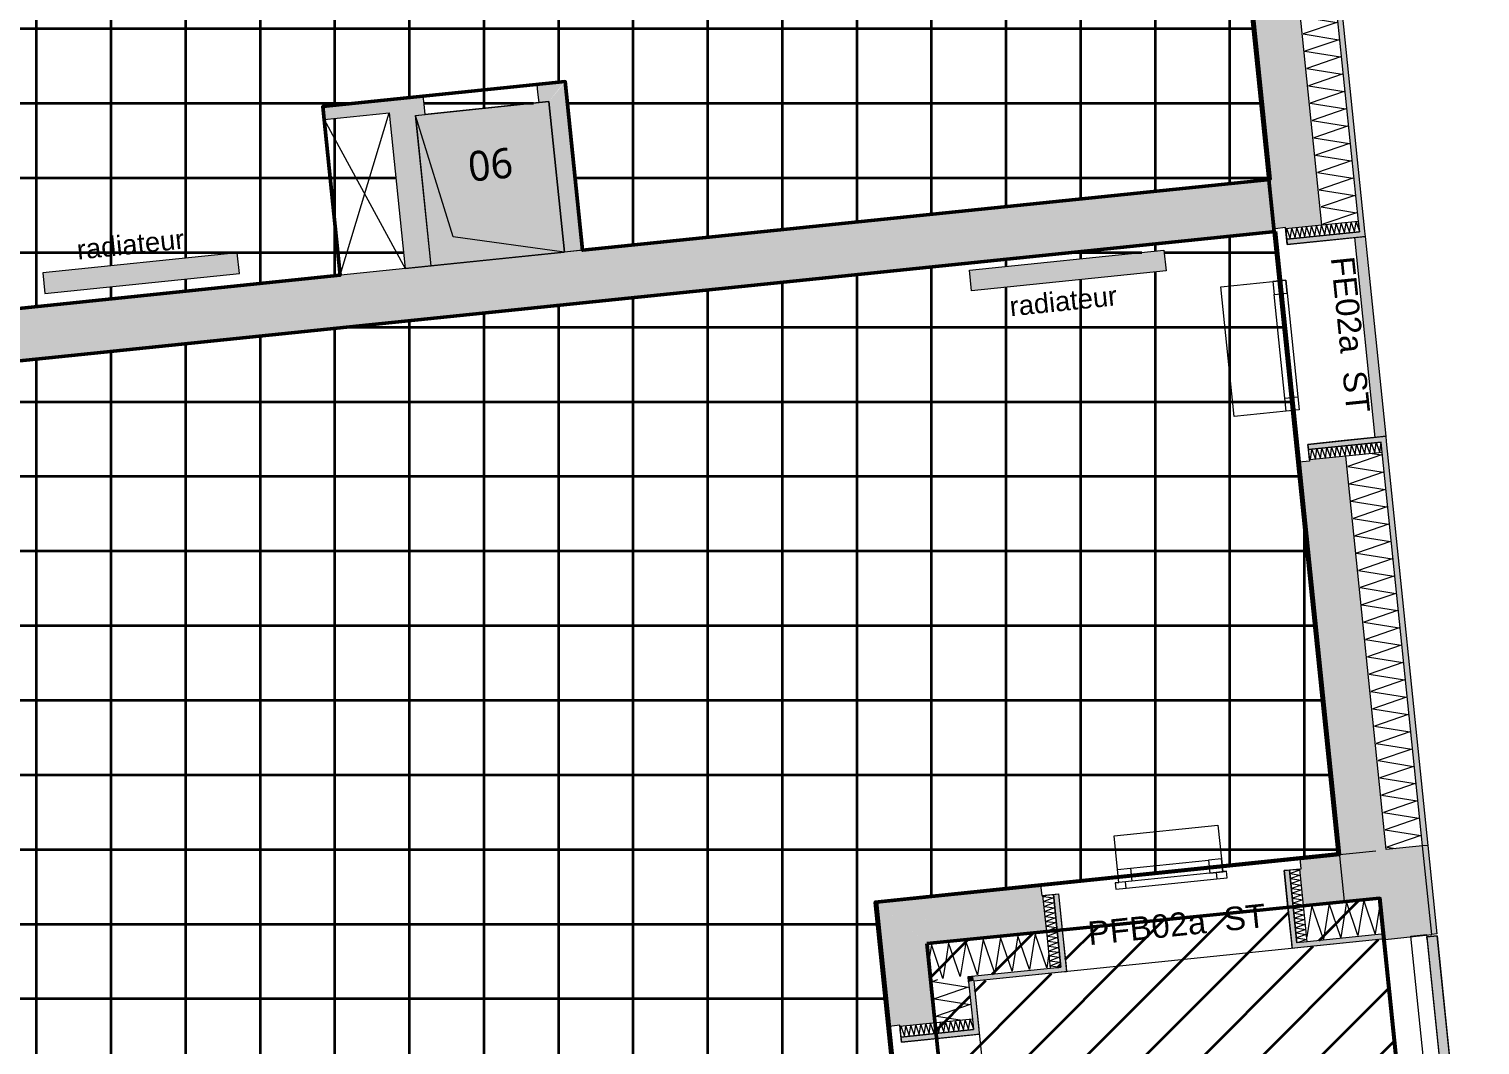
# Model space of a CAD drawing. Header units: metres. Extents: x 399 to 3028, y -427 to 863.
# Drawn here: x 725.27 to 730.84, y -305.93 to -302.03 of the extents above; entities that cross this region are included whole.
import ezdxf

# ---------------------------------------------------------------- set-up
doc = ezdxf.new("R2010")
doc.units = ezdxf.units.M
doc.linetypes.add('IMPORT-Traits _4_', pattern=[1.411111, 0.705556, -0.705556])
for name, color, linetype, lineweight in [('01-Balcons_structure_Stylo_No__89', 252, 'Continuous', 18), ('01-Dalles_3D_Stylo_No__1', 250, 'Continuous', 9), ('01-Murs_structure', 250, 'Continuous', 9), ('01-Murs_structure_Stylo_No__1', 250, 'Continuous', 9), ('01-Murs_structure_Stylo_No__2', 8, 'Continuous', 9), ('01-Tole ajourée_Stylo_No__1', 250, 'Continuous', 9), ('01-Tole ajourée_Stylo_No__2', 8, 'Continuous', 9), ('02-Cloisons_2nd oeuvre', 250, 'Continuous', 9), ('02-Cloisons_2nd oeuvre_Stylo_No__1', 250, 'Continuous', 9), ('02-Cloisons_2nd oeuvre_Stylo_No__47', 7, 'Continuous', 18), ('02-Gaines numerotées_Stylo_No__1', 250, 'Continuous', 9), ('02-Gaines numerotées_Stylo_No__2', 8, 'Continuous', 9), ('02-Gaines numerotées_Stylo_No__83', 7, 'Continuous', 18), ('02-Serrurerie GC_snd oeuvre_Stylo_No__1', 250, 'Continuous', 9), ('03-Mobilier_3D_Stylo_No__2', 8, 'Continuous', 9), ('03-Radiateurs_Stylo_No__1', 250, 'Continuous', 9), ('03-Radiateurs_Stylo_No__62', 253, 'Continuous', 9), ('04-Textes 100_text_Stylo_No__2', 8, 'Continuous', 9), ('06-SHAB pièces 50_Stylo_No__102', 71, 'Continuous', 50), ('AES-Charge', 5, 'Continuous', 35), ('Fenêtres ARCHICAD_Stylo_No__1', 250, 'Continuous', 9), ('Marques de fenêtre ARCHICAD_Stylo_No__1', 250, 'Continuous', 9), ('Plan De Charge - PH R_1_dwg', 8, 'Continuous', 9)]:
    doc.layers.add(name, color=color, linetype=linetype, lineweight=lineweight)
doc.styles.add('Arial_4', font='arial.ttf', dxfattribs={"height": 0.075})
doc.styles.add('Arial_6', font='arial.ttf', dxfattribs={"height": 0.09})
doc.styles.add('Malgun Gothic Semilight', font='malgunsl.ttf', dxfattribs={"height": 0.115})

# ---------------------------------------------------------------- blocks, each defined once
blk = doc.blocks.new('Plan De Charge - PH R_1_dwg__X227-779403-Plan De Charge - PH R_1 1_100')
at = {"layer": '01-Murs_structure_Stylo_No__2'}
blk.add_line((377.7186, -305.551), (377.7037, -305.6439), dxfattribs=at)
at = {"layer": '01-Murs_structure_Stylo_No__2', "flags": 128}
for points in [[(377.5934, -305.5542), (377.5895, -305.5428), (377.5883, -305.5501)], [(377.6887, -305.6317), (377.6558, -305.536), (377.646, -305.597)]]:
    blk.add_lwpolyline(points, dxfattribs=at)
blk = doc.blocks.new('Plan De Charge - PH R_1_dwg__X228-779404-Plan De Charge - PH R_1 1_100')
at = {"layer": '01-Murs_structure_Stylo_No__2'}
blk.add_line((377.7221, -305.5291), (377.7186, -305.551), dxfattribs=at)
at = {"layer": '01-Murs_structure_Stylo_No__2', "flags": 128}
for points in [[(377.9211, -305.5086), (377.8992, -305.6448), (377.8548, -305.5155)], [(378.0406, -305.577), (378.0319, -305.6312), (377.9874, -305.5018), (377.9655, -305.638), (377.9211, -305.5086)], [(377.7885, -305.5223), (377.7666, -305.6585), (377.7221, -305.5291)], [(377.8548, -305.5155), (377.8329, -305.6517), (377.7885, -305.5223)]]:
    blk.add_lwpolyline(points, dxfattribs=at)
blk = doc.blocks.new('Plan De Charge - PH R_1_dwg__X229-779405-Plan De Charge - PH R_1 1_100')
at = {"layer": '01-Murs_structure_Stylo_No__2'}
blk.add_line((379.0485, -305.3925), (379.0292, -305.5126), dxfattribs=at)
at = {"layer": '01-Murs_structure_Stylo_No__2', "flags": 128}
for points in [[(379.1148, -305.3856), (379.0929, -305.5218), (379.0485, -305.3925)], [(379.1811, -305.3788), (379.1592, -305.515), (379.1148, -305.3856)], [(379.3133, -305.3674), (379.2919, -305.5013), (379.2474, -305.372), (379.2255, -305.5082), (379.1811, -305.3788)]]:
    blk.add_lwpolyline(points, dxfattribs=at)
blk = doc.blocks.new('Plan De Charge - PH R_1_dwg__X230-779406-Plan De Charge - PH R_1 1_100')
at = {"layer": '01-Murs_structure_Stylo_No__2', "flags": 128}
for points in [[(378.0353, -305.3527), (378.0191, -305.3589), (378.0578, -305.3638), (378.021, -305.3779), (378.0598, -305.3828)], [(378.0598, -305.3828), (378.023, -305.3968), (378.0617, -305.4017)], [(378.0617, -305.4017), (378.0249, -305.4157), (378.0637, -305.4206)], [(378.0637, -305.4206), (378.0269, -305.4347), (378.0656, -305.4396)], [(378.0656, -305.4396), (378.0288, -305.4536), (378.0676, -305.4585)], [(378.0676, -305.4585), (378.0308, -305.4726), (378.0695, -305.4775)], [(378.0695, -305.4775), (378.0327, -305.4915), (378.0715, -305.4964), (378.0347, -305.5105), (378.0735, -305.5154), (378.0366, -305.5294), (378.0754, -305.5343), (378.0386, -305.5484), (378.0774, -305.5533), (378.0405, -305.5673), (378.0793, -305.5722), (378.0425, -305.5863), (378.0813, -305.5912), (378.0444, -305.6052), (378.0832, -305.6101), (378.0464, -305.6242), (378.0852, -305.6291)]]:
    blk.add_lwpolyline(points, dxfattribs=at)
blk = doc.blocks.new('Plan De Charge - PH R_1_dwg__X231-779407-Plan De Charge - PH R_1 1_100')
at = {"layer": '01-Murs_structure_Stylo_No__2', "flags": 128}
for points in [[(378.9848, -305.2549), (379.0019, -305.2576), (378.965, -305.2703), (379.0039, -305.2766), (378.9669, -305.2893)], [(378.9669, -305.2893), (379.0058, -305.2955), (378.9689, -305.3082)], [(378.9689, -305.3082), (379.0078, -305.3145), (378.9708, -305.3272)], [(378.9708, -305.3272), (379.0097, -305.3334), (378.9728, -305.3461)], [(378.9728, -305.3461), (379.0117, -305.3524), (378.9747, -305.3651)], [(378.9747, -305.3651), (379.0136, -305.3713), (378.9767, -305.384)], [(378.9767, -305.384), (379.0156, -305.3903), (378.9786, -305.403), (379.0175, -305.4092), (378.9806, -305.4219), (379.0195, -305.4282), (378.9825, -305.4409), (379.0214, -305.4471), (378.9845, -305.4598), (379.0234, -305.466), (378.9864, -305.4787), (379.0253, -305.485), (378.9884, -305.4977), (379.0273, -305.5039), (378.9903, -305.5166), (379.0293, -305.5229), (378.9923, -305.5356)]]:
    blk.add_lwpolyline(points, dxfattribs=at)
blk = doc.blocks.new('Plan De Charge - PH R_1_dwg_Fenêtre 22_4-779408-Plan De Charge - PH R_1 1_100')
at = {"layer": 'Fenêtres ARCHICAD_Stylo_No__1'}
for p, q in [((378.3536, -305.2495), (378.6521, -305.2188)), ((378.3562, -305.2744), (378.6546, -305.2437)), ((378.6572, -305.2685), (378.3588, -305.2993))]:
    blk.add_line(p, q, dxfattribs=at)
at = {"layer": 'Fenêtres ARCHICAD_Stylo_No__1', "flags": 128}
for points in [[(378.6885, -305.0844), (378.7018, -305.2137), (378.7069, -305.2634), (378.7018, -305.2137), (378.6521, -305.2188), (378.6572, -305.2685), (378.7069, -305.2634), (378.309, -305.3044), (378.3039, -305.2547), (378.3536, -305.2495), (378.3588, -305.2993), (378.309, -305.3044), (378.3039, -305.2547), (378.2906, -305.1254)], [(378.7218, -305.2619), (378.7069, -305.2634)], [(378.3339, -305.3018), (378.2941, -305.3059), (378.2967, -305.3308), (378.3365, -305.3267)], [(378.2941, -305.3059), (378.309, -305.3044)]]:
    blk.add_lwpolyline(points, close=True, dxfattribs=at)
blk.add_lwpolyline([(378.3365, -305.3267), (378.6846, -305.2908), (378.7244, -305.2867), (378.7218, -305.2619), (378.6821, -305.266), (378.6846, -305.2908)], dxfattribs=at)
blk = doc.blocks.new('Plan De Charge - PH R_1_dwg__X232-779409-Plan De Charge - PH R_1 1_100')
at = {"layer": '01-Murs_structure_Stylo_No__2'}
blk.add_line((377.5883, -305.5501), (377.5819, -305.5901), dxfattribs=at)
at = {"layer": '01-Murs_structure_Stylo_No__2', "flags": 128}
for points in [[(377.646, -305.597), (377.634, -305.6722), (377.5934, -305.5542)], [(377.7037, -305.6439), (377.7003, -305.6653), (377.6887, -305.6317)]]:
    blk.add_lwpolyline(points, dxfattribs=at)
blk = doc.blocks.new('Plan De Charge - PH R_1_dwg__X233-779410-Plan De Charge - PH R_1 1_100')
at = {"layer": '01-Murs_structure_Stylo_No__2'}
blk.add_line((377.6087, -305.8165), (377.7079, -305.8324), dxfattribs=at)
at = {"layer": '01-Murs_structure_Stylo_No__2', "flags": 128}
blk.add_lwpolyline([(377.6129, -305.6777), (377.595, -305.6839), (377.7312, -305.7057), (377.6018, -305.7502), (377.738, -305.772), (377.6087, -305.8165)], dxfattribs=at)
blk = doc.blocks.new('Plan De Charge - PH R_1_dwg__X235-779412-Plan De Charge - PH R_1 1_100')
at = {"layer": '01-Murs_structure_Stylo_No__2', "flags": 128}
for points in [[(377.5996, -305.8828), (377.6059, -305.8439), (377.6186, -305.8809), (377.6248, -305.842), (377.6375, -305.8789), (377.6438, -305.84), (377.6565, -305.877), (377.6627, -305.8381), (377.6754, -305.875), (377.6817, -305.8361), (377.6944, -305.8731), (377.7006, -305.8341), (377.7133, -305.8711), (377.7196, -305.8322), (377.7323, -305.8692), (377.7385, -305.8302), (377.7512, -305.8672)], [(377.4705, -305.8747), (377.4733, -305.8576), (377.486, -305.8945), (377.4922, -305.8556), (377.5049, -305.8926)], [(377.5049, -305.8926), (377.5112, -305.8537), (377.5239, -305.8906)], [(377.5239, -305.8906), (377.5301, -305.8517), (377.5428, -305.8887)], [(377.5428, -305.8887), (377.549, -305.8498), (377.5618, -305.8867)], [(377.5618, -305.8867), (377.568, -305.8478), (377.5807, -305.8848)], [(377.5807, -305.8848), (377.5869, -305.8459), (377.5996, -305.8828)]]:
    blk.add_lwpolyline(points, dxfattribs=at)
blk = doc.blocks.new('Plan De Charge - PH R_1_dwg__X442-779668-Plan De Charge - PH R_1 1_100')
at = {"layer": '01-Murs_structure_Stylo_No__2'}
blk.add_line((379.0905, -302.782), (379.1022, -302.7838), dxfattribs=at)
at = {"layer": '01-Murs_structure_Stylo_No__2', "flags": 128}
for points in [[(378.9913, -300.6875), (378.8787, -300.7262), (379.0149, -300.748), (378.8855, -300.7925), (379.0217, -300.8144), (378.8924, -300.8588)], [(378.8924, -300.8588), (379.0286, -300.8807), (378.8992, -300.9251)], [(378.8992, -300.9251), (379.0354, -300.947), (378.906, -300.9914)], [(378.906, -300.9914), (379.0422, -301.0133), (378.9129, -301.0578)], [(378.9129, -301.0578), (379.0491, -301.0796), (378.9197, -301.1241)], [(378.9197, -301.1241), (379.0559, -301.1459), (378.9265, -301.1904)], [(378.9265, -301.1904), (379.0627, -301.2122), (378.9334, -301.2567)], [(378.9334, -301.2567), (379.0696, -301.2786), (378.9402, -301.323)], [(378.9402, -301.323), (379.0764, -301.3449), (378.947, -301.3893)], [(378.947, -301.3893), (379.0832, -301.4112), (378.9539, -301.4557)], [(378.9539, -301.4557), (379.0901, -301.4775), (378.9607, -301.522)], [(378.9607, -301.522), (379.0969, -301.5438), (378.9675, -301.5883)], [(378.9675, -301.5883), (379.1037, -301.6101), (378.9744, -301.6546)], [(378.9744, -301.6546), (379.1106, -301.6765), (378.9812, -301.7209)], [(378.9812, -301.7209), (379.1174, -301.7428), (378.988, -301.7872)], [(378.988, -301.7872), (379.1242, -301.8091), (378.9949, -301.8535)], [(378.9949, -301.8535), (379.1311, -301.8754), (379.0017, -301.9199)], [(379.0017, -301.9199), (379.1379, -301.9417), (379.0085, -301.9862)], [(379.0085, -301.9862), (379.1447, -302.008), (379.0154, -302.0525)], [(379.0154, -302.0525), (379.1516, -302.0743), (379.0222, -302.1188)], [(379.0222, -302.1188), (379.1584, -302.1407), (379.029, -302.1851)], [(379.029, -302.1851), (379.1652, -302.207), (379.0359, -302.2514)], [(379.0359, -302.2514), (379.1721, -302.2733), (379.0427, -302.3178)], [(379.0427, -302.3178), (379.1789, -302.3396), (379.0495, -302.3841)], [(379.0495, -302.3841), (379.1857, -302.4059), (379.0564, -302.4504)], [(379.0564, -302.4504), (379.1926, -302.4722), (379.0632, -302.5167)], [(379.0632, -302.5167), (379.1994, -302.5386), (379.07, -302.583)], [(379.07, -302.583), (379.2062, -302.6049), (379.0769, -302.6493)], [(379.0769, -302.6493), (379.2131, -302.6712), (379.0837, -302.7156)], [(379.0837, -302.7156), (379.2199, -302.7375), (379.0905, -302.782)]]:
    blk.add_lwpolyline(points, dxfattribs=at)
blk = doc.blocks.new('Plan De Charge - PH R_1_dwg__X443-779669-Plan De Charge - PH R_1 1_100')
at = {"layer": '01-Murs_structure_Stylo_No__2'}
blk.add_line((379.3365, -305.1693), (379.3712, -305.1749), dxfattribs=at)
at = {"layer": '01-Murs_structure_Stylo_No__2', "flags": 128}
for points in [[(379.28, -303.6602), (379.3156, -303.6659), (379.1862, -303.7104), (379.3224, -303.7322), (379.193, -303.7767)], [(379.193, -303.7767), (379.3292, -303.7986), (379.1999, -303.843)], [(379.1999, -303.843), (379.3361, -303.8649), (379.2067, -303.9093)], [(379.2067, -303.9093), (379.3429, -303.9312), (379.2135, -303.9756)], [(379.2135, -303.9756), (379.3497, -303.9975), (379.2204, -304.042)], [(379.2204, -304.042), (379.3566, -304.0638), (379.2272, -304.1083)], [(379.2272, -304.1083), (379.3634, -304.1301), (379.234, -304.1746)], [(379.234, -304.1746), (379.3702, -304.1964), (379.2409, -304.2409)], [(379.2409, -304.2409), (379.3771, -304.2628), (379.2477, -304.3072)], [(379.2477, -304.3072), (379.3839, -304.3291), (379.2545, -304.3735)], [(379.2545, -304.3735), (379.3907, -304.3954), (379.2614, -304.4398)], [(379.2614, -304.4398), (379.3976, -304.4617), (379.2682, -304.5062)], [(379.2682, -304.5062), (379.4044, -304.528), (379.275, -304.5725)], [(379.275, -304.5725), (379.4112, -304.5943), (379.2819, -304.6388)], [(379.2819, -304.6388), (379.4181, -304.6607), (379.2887, -304.7051)], [(379.2887, -304.7051), (379.4249, -304.727), (379.2955, -304.7714)], [(379.2955, -304.7714), (379.4317, -304.7933), (379.3024, -304.8377)], [(379.3024, -304.8377), (379.4386, -304.8596), (379.3092, -304.9041)], [(379.3092, -304.9041), (379.4454, -304.9259), (379.316, -304.9704)], [(379.316, -304.9704), (379.4522, -304.9922), (379.3229, -305.0367)], [(379.3229, -305.0367), (379.4591, -305.0585), (379.3297, -305.103)], [(379.3297, -305.103), (379.4659, -305.1249), (379.3365, -305.1693)]]:
    blk.add_lwpolyline(points, dxfattribs=at)
blk = doc.blocks.new('Plan De Charge - PH R_1_dwg__X447-779673-Plan De Charge - PH R_1 1_100')
at = {"layer": '01-Murs_structure_Stylo_No__2', "flags": 128}
for points in [[(379.1624, -303.6331), (379.1764, -303.6699), (379.1813, -303.6311), (379.1954, -303.668), (379.2003, -303.6292), (379.2143, -303.666), (379.2192, -303.6272), (379.2333, -303.6641), (379.2382, -303.6253), (379.2522, -303.6621), (379.2571, -303.6233), (379.2712, -303.6602), (379.2761, -303.6214), (379.2901, -303.6582), (379.295, -303.6194), (379.3091, -303.6562), (379.314, -303.6175)], [(379.0376, -303.6674), (379.0438, -303.6836), (379.0487, -303.6448), (379.0628, -303.6816), (379.0677, -303.6429)], [(379.0677, -303.6429), (379.0817, -303.6797), (379.0866, -303.6409)], [(379.0866, -303.6409), (379.1007, -303.6777), (379.1055, -303.6389)], [(379.1055, -303.6389), (379.1196, -303.6758), (379.1245, -303.637)], [(379.1245, -303.637), (379.1385, -303.6738), (379.1434, -303.635)], [(379.1434, -303.635), (379.1575, -303.6719), (379.1624, -303.6331)]]:
    blk.add_lwpolyline(points, dxfattribs=at)
blk = doc.blocks.new('Plan De Charge - PH R_1_dwg__X448-779674-Plan De Charge - PH R_1 1_100')
at = {"layer": '01-Murs_structure_Stylo_No__2', "flags": 128}
for points in [[(379.0792, -302.8254), (379.0854, -302.7865), (379.0981, -302.8235), (379.1044, -302.7846), (379.1171, -302.8215), (379.1233, -302.7826), (379.136, -302.8196), (379.1423, -302.7807), (379.155, -302.8176), (379.1612, -302.7787), (379.1739, -302.8157), (379.1801, -302.7768), (379.1929, -302.8137), (379.1991, -302.7748), (379.2118, -302.8118), (379.218, -302.7729), (379.2307, -302.8098)], [(378.95, -302.8173), (378.9528, -302.8002), (378.9655, -302.8372), (378.9717, -302.7982), (378.9844, -302.8352)], [(378.9844, -302.8352), (378.9907, -302.7963), (379.0034, -302.8332)], [(379.0034, -302.8332), (379.0096, -302.7943), (379.0223, -302.8313)], [(379.0223, -302.8313), (379.0286, -302.7924), (379.0413, -302.8293)], [(379.0413, -302.8293), (379.0475, -302.7904), (379.0602, -302.8274)], [(379.0602, -302.8274), (379.0665, -302.7885), (379.0792, -302.8254)]]:
    blk.add_lwpolyline(points, dxfattribs=at)
blk = doc.blocks.new('Plan De Charge - PH R_1_dwg_Fenêtre 22_3-779676-Plan De Charge - PH R_1 1_100')
at = {"layer": 'Fenêtres ARCHICAD_Stylo_No__1'}
for p, q in [((378.9447, -303.4485), (378.9037, -303.0506)), ((378.9696, -303.4459), (378.9286, -303.048)), ((378.9534, -303.0454), (378.9944, -303.4433))]:
    blk.add_line(p, q, dxfattribs=at)
at = {"layer": 'Fenêtres ARCHICAD_Stylo_No__1', "flags": 128}
for points in [[(378.6996, -303.0213), (378.8986, -303.0008), (378.9483, -302.9957), (378.8986, -303.0008), (378.9037, -303.0506), (378.9534, -303.0454), (378.9483, -302.9957), (378.9996, -303.4931), (378.9498, -303.4982), (378.7509, -303.5187)], [(378.9498, -303.4982), (378.9447, -303.4485), (378.9944, -303.4433), (378.9996, -303.4931)]]:
    blk.add_lwpolyline(points, close=True, dxfattribs=at)
blk = doc.blocks.new('Plan De Charge - PH R_1_dwg-779150-Plan De Charge - PH R_1 1_100')
at = {"layer": '01-Murs_structure', "lineweight": 35}
for color, points in [(10, [(379.2308, -302.8108), (379.2507, -302.8087), (379.0276, -300.6435), (379.0077, -300.6456), (379.2306, -302.8087)]), (18, [(378.9482, -302.7997), (379.0875, -302.7853), (378.8726, -300.6997), (378.7333, -300.7141), (378.7333, -300.7191), (378.694, -300.7231), (378.909, -302.7987), (378.9477, -302.7947), (378.9481, -302.7988)]), (10, [(378.9544, -302.8594), (379.2528, -302.8286), (379.2507, -302.8087), (378.9523, -302.8395)]), (10, [(379.0353, -303.6452), (379.3338, -303.6145), (379.3317, -303.5946), (379.0333, -303.6253)]), (10, [(379.4734, -305.1643), (379.4933, -305.1623), (379.3338, -303.6145), (379.3139, -303.6165), (379.3846, -304.3028)]), (18, [(379.1551, -305.1971), (379.3341, -305.1787), (379.1787, -303.6707), (379.0394, -303.685), (379.0394, -303.69), (379.0002, -303.6941), (379.1536, -305.1828)]), (18, [(379.3293, -305.5226), (379.5084, -305.5042), (379.4731, -305.1644), (379.2943, -305.1828), (379.3292, -305.521)]), (10, [(379.5084, -305.5042), (379.5283, -305.5021), (379.4933, -305.1623), (379.4734, -305.1644), (379.494, -305.3648)]), (18, [(379.0168, -305.3923), (379.3128, -305.3618), (379.2943, -305.1828), (379.0033, -305.2128), (379.0074, -305.2526), (379.0024, -305.2531), (379.0155, -305.38)]), (10, [(378.9735, -305.5576), (378.9934, -305.5556), (378.9626, -305.2572), (378.9427, -305.2592), (378.9572, -305.3998)]), (18, [(377.5768, -305.5407), (378.0318, -305.4921), (378.0176, -305.3545), (378.0126, -305.3545), (378.0086, -305.3153), (377.5584, -305.3617), (377.5765, -305.5376)]), (18, [(377.5768, -305.5407), (377.5584, -305.3617), (377.3793, -305.3801), (377.5734, -305.5379)]), (18, [(377.3978, -305.5592), (377.5768, -305.5407), (377.3793, -305.3801), (377.3959, -305.5407)]), (10, [(378.0882, -305.6489), (378.1081, -305.6468), (378.0773, -305.3484), (378.0574, -305.3504), (378.0861, -305.629)]), (10, [(378.9934, -305.5556), (379.3292, -305.521), (379.3271, -305.5011), (378.9913, -305.5357)]), (18, [(377.4687, -305.8571), (377.608, -305.8427), (377.5768, -305.5407), (377.3978, -305.5592), (377.4284, -305.8562), (377.4682, -305.8521)]), (10, [(377.7524, -305.6835), (377.7503, -305.6636), (377.7305, -305.6656), (377.7503, -305.6818)]), (10, [(377.7325, -305.6855), (377.7503, -305.6818), (377.7305, -305.6656), (377.7323, -305.6835)]), (10, [(377.7524, -305.6835), (378.0882, -305.6489), (378.0861, -305.629), (377.7506, -305.6656)]), (10, [(377.7513, -305.8682), (377.7712, -305.8661), (377.7503, -305.6837), (377.7325, -305.6855), (377.7511, -305.8661)]), (10, [(377.4748, -305.9168), (377.7733, -305.886), (377.7712, -305.8661), (377.4728, -305.8969), (377.4734, -305.903)])]:
    blk.add_hatch(color=color, dxfattribs=at).paths.add_polyline_path(points)
at = {"layer": '01-Tole ajourée_Stylo_No__2', "lineweight": 35}
for color, points in [(10, [(379.292, -303.5987), (379.3317, -303.5946), (379.2507, -302.8288), (379.213, -302.8327), (379.2915, -303.5946)]), (254, [(379.6309, -306.8883), (379.6707, -306.8842), (379.5283, -305.5095), (379.4893, -305.5135), (379.63, -306.8799)])]:
    blk.add_hatch(color=color, dxfattribs=at).paths.add_polyline_path(points)
at = {"layer": '02-Cloisons_2nd oeuvre', "lineweight": 35}
for points in [[(376.0851, -302.3157), (376.1233, -302.3118), (376.1162, -302.2422), (376.0779, -302.2461), (376.0847, -302.3118)], [(376.1233, -302.3118), (376.1828, -302.2353), (376.1162, -302.2422)], [(376.1233, -302.3118), (376.193, -302.3046), (376.1858, -302.235), (376.1292, -302.3046)], [(375.2608, -302.3806), (375.51, -302.3549), (375.5049, -302.3051), (375.2557, -302.3308), (375.2592, -302.3645)], [(375.6115, -302.3645), (375.6044, -302.2949), (375.5049, -302.3051), (375.6044, -302.3605)], [(375.5121, -302.3748), (375.6115, -302.3645), (375.5049, -302.3051), (375.511, -302.3645)], [(375.6115, -302.3645), (375.6474, -302.3608), (375.6402, -302.2912), (375.6044, -302.2949), (375.6054, -302.3051)], [(376.1828, -302.8888), (376.2524, -302.8815), (376.193, -302.3046), (376.1233, -302.3118), (376.1828, -302.8887)], [(375.5715, -302.9517), (375.671, -302.9414), (375.6115, -302.3645), (375.5121, -302.3748), (375.5363, -302.6099)], [(373.7696, -303.3384), (378.909, -302.8088), (378.8884, -302.6099), (373.7491, -303.1395), (373.751, -303.1579)]]:
    blk.add_hatch(color=18, dxfattribs=at).paths.add_polyline_path(points)
at = {"layer": '02-Gaines numerotées_Stylo_No__2', "lineweight": 35}
blk.add_hatch(color=10, dxfattribs=at).paths.add_polyline_path([(375.671, -302.9415), (376.1828, -302.8887), (376.1233, -302.3118), (375.6115, -302.3645), (375.671, -302.9414)])
at = {"layer": '03-Radiateurs_Stylo_No__62', "lineweight": 35}
for points in [[(374.1901, -303.0472), (374.9362, -302.9704), (374.928, -302.8908), (374.1819, -302.9677)], [(377.7435, -303.0373), (378.4896, -302.9607), (378.4814, -302.8811), (377.7353, -302.9577)]]:
    blk.add_hatch(color=43, dxfattribs=at).paths.add_polyline_path(points)
at = {"layer": 'AES-Charge'}
h = blk.add_hatch(dxfattribs=at)
h.set_pattern_fill('FP_93', color=1, style=0, pattern_type=2)
h.set_pattern_definition([(0, (46.337, 45.172), (0, 0.286), []), (90, (46.337, 45.172), (-0.286, 2e-17), [])])
h.paths.add_polyline_path([(370.5225, -308.5258), (370.622, -308.5155), (370.3912, -306.2821), (370.2917, -306.2924), (370.5222, -308.523)])
h.paths.add_polyline_path([(371.4269, -308.4323), (373.5676, -308.211), (373.5013, -307.5669), (373.6308, -307.5536), (373.6375, -307.6233), (374.0756, -307.5781), (374.0684, -307.5085), (374.1482, -307.5003), (374.1449, -307.4686), (374.1947, -307.4635), (374.2645, -308.139), (377.6231, -307.7919), (377.3746, -305.38), (379.1499, -305.1945), (378.9042, -302.8093), (373.7696, -303.3384), (373.8926, -304.532), (373.888, -304.5325), (373.9846, -305.4675), (373.989, -305.4671), (374.0342, -305.9055), (370.4011, -306.281), (370.5759, -307.972), (371.371, -307.8901), (371.3782, -307.9783), (371.3105, -307.9852), (371.3575, -308.4227), (371.4252, -308.4158)])
h.paths.add_polyline_path([(373.6373, -308.2038), (373.6373, -308.2038), (373.6332, -308.1646)])
h.paths.add_polyline_path([(374.1946, -308.1462), (374.1946, -308.1462), (374.1784, -307.9888)])
h.paths.add_polyline_path([(377.5009, -307.7126), (377.424, -306.9665), (377.5036, -306.9583), (377.5805, -307.7044), (377.5309, -307.7095)])
h.paths.add_polyline_path([(374.0558, -306.6032), (374.0511, -306.5577), (373.7527, -306.5885), (373.686, -305.9417), (373.7855, -305.9315), (373.847, -306.5285), (374.0957, -306.5029), (374.1055, -306.5981), (374.0684, -306.6019)])
h.paths.add_polyline_path([(358.4033, -305.7337), (359.0242, -305.6721), (361.7465, -305.3915), (361.745, -305.3766), (361.7947, -305.3715), (361.7963, -305.3864), (362.2476, -305.3399), (362.2487, -305.3499), (360.1515, -305.566), (368.2592, -304.7881), (367.7737, -300.0768), (366.9862, -300.1909), (366.9857, -300.1876), (365.2043, -300.4457), (365.2034, -300.4493), (364.9112, -300.492), (364.9809, -300.4848), (365.3243, -303.8176), (364.6777, -303.8843), (364.7099, -304.1965), (364.6601, -304.2016), (364.6228, -303.8396), (365.2694, -303.773), (365.0029, -301.1867), (364.3563, -301.2533), (364.3421, -301.1149), (364.4117, -301.1078), (364.3666, -300.6701), (364.297, -300.6773), (364.2871, -300.5821), (363.6092, -300.6803), (363.6088, -300.677), (361.8274, -300.9352), (361.8264, -300.9387), (360.5277, -301.1269), (360.5272, -301.1236), (359.6366, -301.2527), (359.6357, -301.2562), (358.6483, -301.3993), (358.6824, -301.7303), (358.6777, -301.7308), (358.8622, -303.5213), (358.8669, -303.5208), (358.9086, -303.9247), (361.6964, -303.6374), (361.7036, -303.7071), (362.1412, -303.662), (362.1341, -303.5923), (362.2633, -303.579), (362.3484, -304.4051), (362.2987, -304.4102), (362.273, -304.161), (361.6763, -304.2225), (361.7056, -304.5061), (361.6558, -304.5112), (361.5723, -303.7005), (358.2293, -304.045), (358.3798, -305.5056)])
h.paths.add_polyline_path([(364.462, -305.1117), (363.716, -305.1886), (363.7078, -305.109), (364.4538, -305.0321), (364.4602, -305.094)])
h.paths.add_polyline_path([(363.1837, -305.2535), (363.1827, -305.2436), (364.7508, -305.082), (364.7493, -305.0671), (364.799, -305.0619), (364.8006, -305.0768), (365.8749, -304.9661), (365.8749, -304.9762), (363.194, -305.2524)])
h.paths.add_polyline_path([(368.7264, -304.7433), (372.0718, -304.4223), (372.0657, -304.3631), (372.1154, -304.358), (372.1216, -304.4175), (373.6844, -304.2676), (373.5701, -303.1579), (375.5715, -302.9517), (375.51, -302.3549), (375.2608, -302.3806), (375.2557, -302.3308), (375.6402, -302.2912), (375.6474, -302.3608), (376.0851, -302.3157), (376.0779, -302.2461), (376.1858, -302.235), (376.2524, -302.8815), (378.8836, -302.6099), (378.4621, -298.5277), (377.7663, -298.6285), (377.7658, -298.6252), (375.9844, -298.8834), (375.9836, -298.8869), (374.4741, -299.1057), (374.4736, -299.1023), (372.6922, -299.3605), (372.6913, -299.3641), (371.9834, -299.4666), (372.2162, -301.7261), (372.1665, -301.7312), (371.9339, -299.4738), (371.1166, -299.5923), (371.1161, -299.5889), (370.2254, -299.718), (370.2245, -299.7216), (369.2741, -299.8593), (369.2736, -299.856), (368.3829, -299.9851), (368.382, -299.9886), (367.9718, -300.048), (368.2831, -303.0693), (372.2621, -302.6594), (372.2556, -302.5966), (372.3054, -302.5915), (372.32, -302.7338), (372.2504, -302.7409), (372.2965, -303.1785), (372.3651, -303.1715), (372.3733, -303.251), (372.0053, -303.2889), (372.0252, -303.4927), (371.9765, -303.4977), (371.8992, -302.747), (368.5562, -303.0914), (368.6715, -304.2106), (368.6019, -304.2178), (368.647, -304.6555), (368.7166, -304.6483)])
h.paths.add_polyline_path([(362.2429, -304.0636), (362.2429, -304.0636), (362.2398, -304.034)])
h.paths.add_polyline_path([(374.1901, -303.0472), (374.1819, -302.9677), (374.928, -302.8908), (374.9362, -302.9704), (374.7917, -302.9853)])
h.paths.add_polyline_path([(377.7435, -303.0373), (377.7353, -302.9577), (378.4814, -302.8811), (378.4896, -302.9607), (377.7464, -303.037)])
h.paths.add_polyline_path([(358.7629, -301.5134), (358.7514, -301.4342), (359.4937, -301.3266), (359.5052, -301.4058), (359.0466, -301.4723)])
h.paths.add_polyline_path([(367.0009, -300.3154), (366.9894, -300.2362), (367.7316, -300.1286), (367.7431, -300.2078), (367.7387, -300.2084)])
h.paths.add_polyline_path([(369.4241, -299.9621), (369.4127, -299.8829), (370.1549, -299.7753), (370.1664, -299.8545), (370.1331, -299.8593)])
h.paths.add_polyline_path([(378.4428, -299.4559), (378.3659, -298.7098), (378.4455, -298.7016), (378.5224, -299.4477), (378.4493, -299.4552)])
h = blk.add_hatch(dxfattribs=at)
h.set_pattern_fill('FP_92', color=4, style=0, pattern_type=2)
h.set_pattern_definition([(45, (46.337, 45.172), (-0.11242998, 0.11242998), [])])
h.paths.add_polyline_path([(377.8212, -307.9122), (377.9605, -307.8978), (377.8446, -306.7734), (377.7006, -306.7882), (377.7047, -306.828), (377.7094, -306.8275), (377.8198, -307.8989)])
h.paths.add_polyline_path([(377.9804, -307.8958), (379.5524, -307.7338), (379.3244, -305.5215), (378.9735, -305.5576), (378.9572, -305.3998), (378.0915, -305.4862), (378.1081, -305.6468), (377.7526, -305.6855), (377.7712, -305.8862), (377.6094, -305.903), (377.6986, -306.7683), (377.8624, -306.7514), (377.9463, -307.5653)])
h.paths.add_polyline_path([(377.6073, -305.883), (377.7511, -305.8661), (377.7305, -305.6656), (378.0861, -305.629), (378.0716, -305.4882), (377.7305, -305.5249), (377.5768, -305.5407), (377.608, -305.8427), (377.6032, -305.8432), (377.6056, -305.8661)])
h.paths.add_polyline_path([(378.9913, -305.5357), (379.3223, -305.5011), (379.3083, -305.3648), (378.9771, -305.3978)])
at = {"layer": '01-Balcons_structure_Stylo_No__89', "flags": 128}
blk.add_lwpolyline([(377.5768, -305.5407), (379.3128, -305.3618), (379.5575, -307.7365), (377.8215, -307.9153)], close=True, dxfattribs=at)
at = {"layer": '01-Dalles_3D_Stylo_No__1', "flags": 128}
blk.add_lwpolyline([(358.7162, -303.8138), (357.8979, -303.8982), (358.3529, -306.0327), (363.4685, -305.5057), (363.6105, -306.8847), (365.8664, -306.6515), (366.1258, -309.1613), (364.7061, -309.308), (367.1802, -333.3179), (378.3371, -333.0963), (375.7491, -307.9881), (377.8072, -307.7761), (377.5768, -305.5407), (379.1735, -305.3762), (378.4677, -298.5269), (358.47, -301.4251)], close=True, dxfattribs=at)
at = {"layer": '01-Murs_structure_Stylo_No__1'}
for p, q in [((379.0875, -302.7853), (378.8726, -300.6997)), ((379.2267, -302.771), (379.2308, -302.8108)), ((379.318, -303.6563), (379.3139, -303.6165)), ((379.0002, -303.6941), (379.0032, -303.7239)), ((379.0033, -305.2128), (379.0331, -305.2097)), ((378.0086, -305.3153), (377.9787, -305.3183)), ((379.0311, -305.5316), (378.9913, -305.5357)), ((378.0463, -305.6331), (378.0861, -305.629)), ((377.608, -305.8427), (377.5912, -305.68)), ((377.7472, -305.8284), (377.7513, -305.8682))]:
    blk.add_line(p, q, dxfattribs=at)
at = {"layer": '01-Murs_structure_Stylo_No__1', "flags": 128}
for points in [[(379.0057, -300.6257), (378.8664, -300.64), (378.7272, -300.6544), (378.7338, -300.719), (378.694, -300.7231), (378.8884, -302.6099)], [(379.0077, -300.6456), (378.7292, -300.6743), (378.7333, -300.7141), (378.8726, -300.6997), (379.0118, -300.6854), (379.2267, -302.771), (379.0875, -302.7853), (378.9482, -302.7997), (378.9523, -302.8395), (379.2308, -302.8108), (378.9523, -302.8395)], [(379.0256, -300.6236), (379.0276, -300.6435), (379.2507, -302.8087), (379.2528, -302.8286)], [(379.2329, -302.8307), (379.0936, -302.845), (378.9544, -302.8594), (378.9477, -302.7947), (378.9079, -302.7988), (378.9048, -302.769)], [(378.9523, -302.8395), (378.9544, -302.8594), (379.2528, -302.8286), (379.2329, -302.8307)], [(379.3317, -303.5946), (379.3338, -303.6145), (379.4933, -305.1623), (379.4734, -305.1644), (379.318, -303.6563), (379.1787, -303.6707), (379.0394, -303.685), (379.0353, -303.6452), (379.3139, -303.6165), (379.0353, -303.6452), (379.0333, -303.6253), (379.3317, -303.5946), (379.3118, -303.5966), (379.1726, -303.611), (379.0333, -303.6253), (379.04, -303.69), (379.0002, -303.6941), (379.1551, -305.1972)], [(379.4734, -305.1644), (379.3341, -305.1787), (379.1787, -303.6707)], [(379.0168, -305.3923), (379.3128, -305.3618), (379.3293, -305.5226), (379.5084, -305.5042), (379.4734, -305.1643)], [(379.4933, -305.1623), (379.5283, -305.5021), (379.5084, -305.5042)], [(379.3128, -305.3618), (379.3271, -305.5011), (379.3292, -305.521), (378.9934, -305.5556), (378.9735, -305.5576), (378.9714, -305.5377), (378.9571, -305.3985), (378.9427, -305.2592), (379.0074, -305.2526), (379.0033, -305.2128), (379.2943, -305.1828)], [(378.9626, -305.2572), (378.9427, -305.2592), (378.9735, -305.5576)], [(379.3271, -305.5011), (379.0311, -305.5316), (379.0168, -305.3923), (379.0024, -305.2531), (378.9626, -305.2572), (378.9913, -305.5357), (378.9626, -305.2572)], [(377.4284, -305.8562), (377.3978, -305.5592), (377.3793, -305.3801), (378.0086, -305.3153), (378.0127, -305.3551), (378.0773, -305.3484), (378.0917, -305.4877), (378.106, -305.6269), (378.1081, -305.6468), (378.0882, -305.6489), (377.7524, -305.6835), (377.7712, -305.8661), (377.7733, -305.886), (377.7534, -305.8881)], [(377.7305, -305.6656), (377.7325, -305.6855), (377.7305, -305.6656), (378.0463, -305.6331), (378.032, -305.4938), (378.0176, -305.3545), (378.0574, -305.3504), (378.0861, -305.629), (378.0574, -305.3504)], [(378.0574, -305.3504), (378.0773, -305.3484), (378.1081, -305.6468)], [(377.5768, -305.5407), (377.5912, -305.68), (377.5768, -305.5407), (378.032, -305.4938)], [(377.7325, -305.6855), (377.7472, -305.8284), (377.608, -305.8427), (377.4687, -305.8571), (377.4728, -305.8969), (377.7513, -305.8682), (377.4728, -305.8969)], [(377.7534, -305.8881), (377.6141, -305.9024), (377.4748, -305.9168), (377.4682, -305.8521), (377.4284, -305.8562), (377.4253, -305.8264)], [(377.4728, -305.8969), (377.4748, -305.9168), (377.7733, -305.886)]]:
    blk.add_lwpolyline(points, dxfattribs=at)
at = {"layer": '01-Tole ajourée_Stylo_No__1', "flags": 128}
for points in [[(379.292, -303.5987), (379.213, -302.8327), (379.2528, -302.8286), (379.3317, -303.5946)], [(379.6309, -306.8883), (379.6707, -306.8842), (379.5291, -305.5094), (379.4893, -305.5135)]]:
    blk.add_lwpolyline(points, close=True, dxfattribs=at)
at = {"layer": '01-Tole ajourée_Stylo_No__1', "linetype": 'IMPORT-Traits _4_', "flags": 128}
blk.add_lwpolyline([(379.6707, -306.8842), (379.6309, -306.8883), (379.4893, -305.5135), (379.5291, -305.5094)], close=True, dxfattribs=at)
at = {"layer": '02-Cloisons_2nd oeuvre_Stylo_No__1'}
for p, q in [((378.8884, -302.6099), (373.5701, -303.1579)), ((373.7696, -303.3384), (378.909, -302.8088))]:
    blk.add_line(p, q, dxfattribs=at)
at = {"layer": '02-Cloisons_2nd oeuvre_Stylo_No__1', "flags": 128}
for points in [[(375.5049, -302.3051), (375.6044, -302.2949), (375.6402, -302.2912), (376.0779, -302.2461), (375.6402, -302.2912), (375.6433, -302.321), (375.6474, -302.3608), (376.0851, -302.3157)], [(376.0779, -302.2461), (376.1162, -302.2422), (376.1858, -302.235), (376.2524, -302.8816), (376.1828, -302.8888), (376.1233, -302.3118), (376.0851, -302.3157), (375.6474, -302.3608), (376.0851, -302.3157), (376.081, -302.2759), (376.0779, -302.2461), (375.6402, -302.2912)], [(375.51, -302.3549), (375.5715, -302.9517), (375.671, -302.9414), (375.6115, -302.3645), (375.6474, -302.3608)]]:
    blk.add_lwpolyline(points, dxfattribs=at)
at = {"layer": '02-Cloisons_2nd oeuvre_Stylo_No__47', "flags": 128}
blk.add_lwpolyline([(375.5049, -302.3051), (375.2557, -302.3308), (375.2608, -302.3806), (375.51, -302.3549)], dxfattribs=at)
at = {"layer": '02-Gaines numerotées_Stylo_No__2', "flags": 128}
blk.add_lwpolyline([(375.6115, -302.3645), (376.1233, -302.3118), (376.1828, -302.8888), (375.671, -302.9415)], close=True, dxfattribs=at)
at = {"layer": '02-Gaines numerotées_Stylo_No__83', "flags": 128}
blk.add_lwpolyline([(376.1821, -302.8888), (375.7565, -302.8302), (375.6109, -302.3646), (375.6703, -302.9416)], close=True, dxfattribs=at)
at = {"layer": '02-Serrurerie GC_snd oeuvre_Stylo_No__1', "flags": 128}
blk.add_lwpolyline([(379.6934, -307.4945), (379.6337, -307.5006), (379.4287, -305.5107), (379.4883, -305.5046)], close=True, dxfattribs=at)
at = {"layer": '03-Mobilier_3D_Stylo_No__2'}
for p, q in [((375.2608, -302.3806), (375.5715, -302.9517)), ((375.3228, -302.9775), (375.51, -302.3549))]:
    blk.add_line(p, q, dxfattribs=at)
at = {"layer": '03-Radiateurs_Stylo_No__1', "flags": 128}
for points in [[(374.1901, -303.0472), (374.9362, -302.9704), (374.928, -302.8908), (374.1819, -302.9677)], [(377.7353, -302.9577), (378.4814, -302.8811), (378.4896, -302.9607), (377.7435, -303.0373)]]:
    blk.add_lwpolyline(points, close=True, dxfattribs=at)
at = {"layer": '04-Textes 100_text_Stylo_No__2', "flags": 128}
blk.add_lwpolyline([(379.5575, -307.7365), (379.3292, -305.521), (377.7524, -305.6835), (377.9807, -307.8989)], close=True, dxfattribs=at)
at = {"layer": '06-SHAB pièces 50_Stylo_No__102', "flags": 128}
for points in [[(378.4677, -298.5269), (371.9834, -299.4666), (372.2619, -302.1696), (372.3733, -303.251), (372.0053, -303.2889), (372.1231, -304.4329), (372.4912, -304.3949), (373.6849, -304.2719), (373.5701, -303.158), (375.3223, -302.9775), (375.2557, -302.3307), (376.1858, -302.2349), (376.2524, -302.8815), (378.8884, -302.6099)], [(378.909, -302.8089), (373.7696, -303.3384), (373.901, -304.613), (373.901, -304.613), (374.0833, -306.3824), (374.0833, -306.3824), (374.2645, -308.1417), (377.6282, -307.7952), (377.3793, -305.3801), (379.155, -305.1972)]]:
    blk.add_lwpolyline(points, close=True, dxfattribs=at)
at = {"layer": 'AES-Charge', "color": 20, "lineweight": 50, "flags": 128}
blk.add_lwpolyline([(358.6433, -301.3966), (378.4627, -298.5242), (379.1499, -305.1945), (377.3746, -305.38), (377.6231, -307.7919), (370.5178, -308.5263), (370.2866, -306.2897), (374.0297, -305.903), (373.8589, -304.2508), (358.2869, -305.7448), (357.9306, -304.0726), (358.9086, -303.9718), (358.6433, -301.3966)], dxfattribs=at)
at = {"layer": 'AES-Charge', "color": 130, "lineweight": 50, "flags": 128}
blk.add_lwpolyline([(377.5718, -305.538), (379.3083, -305.3648), (379.5524, -307.7338), (377.8165, -307.9127)], close=True, dxfattribs=at)
for name in ['Plan De Charge - PH R_1_dwg__X442-779668-Plan De Charge - PH R_1 1_100', 'Plan De Charge - PH R_1_dwg__X448-779674-Plan De Charge - PH R_1 1_100', 'Plan De Charge - PH R_1_dwg_Fenêtre 22_3-779676-Plan De Charge - PH R_1 1_100', 'Plan De Charge - PH R_1_dwg__X447-779673-Plan De Charge - PH R_1 1_100', 'Plan De Charge - PH R_1_dwg__X443-779669-Plan De Charge - PH R_1 1_100', 'Plan De Charge - PH R_1_dwg_Fenêtre 22_4-779408-Plan De Charge - PH R_1 1_100', 'Plan De Charge - PH R_1_dwg__X231-779407-Plan De Charge - PH R_1 1_100', 'Plan De Charge - PH R_1_dwg__X230-779406-Plan De Charge - PH R_1 1_100', 'Plan De Charge - PH R_1_dwg__X229-779405-Plan De Charge - PH R_1 1_100', 'Plan De Charge - PH R_1_dwg__X228-779404-Plan De Charge - PH R_1 1_100', 'Plan De Charge - PH R_1_dwg__X232-779409-Plan De Charge - PH R_1 1_100', 'Plan De Charge - PH R_1_dwg__X227-779403-Plan De Charge - PH R_1 1_100', 'Plan De Charge - PH R_1_dwg__X233-779410-Plan De Charge - PH R_1 1_100', 'Plan De Charge - PH R_1_dwg__X235-779412-Plan De Charge - PH R_1 1_100']:
    blk.add_blockref(name, (0, 0))
at = {"layer": '02-Gaines numerotées_Stylo_No__1', "color": 7, "insert": (375.8077, -302.5047), "char_height": 0.115, "width": 0.20596, "attachment_point": 1, "rotation": 5.8824, "line_spacing_factor": 1.113779, "style": 'Malgun Gothic Semilight'}
blk.add_mtext('06', dxfattribs=at)
at = {"layer": '03-Radiateurs_Stylo_No__1', "color": 7, "char_height": 0.075, "width": 0.494007, "attachment_point": 1, "line_spacing_factor": 0.941778, "style": 'Arial_4'}
for insert, rotation in [((374.309, -302.843), 5.97), ((377.8858, -303.0602), 5.9459)]:
    blk.add_mtext('radiateur', dxfattribs=dict(at, insert=insert, rotation=rotation))
at = {"layer": 'Marques de fenêtre ARCHICAD_Stylo_No__1', "color": 7, "char_height": 0.09, "attachment_point": 1, "line_spacing_factor": 0.941778, "style": 'Arial_6'}
for s, insert, width, rotation in [('FE02a  ST', (379.2106, -302.9009), 0.718425, 275.8832), ('PFB02a  ST', (378.1856, -305.4555), 0.818696, 5.8832)]:
    blk.add_mtext(s, dxfattribs=dict(at, insert=insert, width=width, rotation=rotation))

msp = doc.modelspace()

# ---------------------------------------------------------------- block references
at = {"layer": 'Plan De Charge - PH R_1_dwg', "color": 10, "lineweight": 35}
msp.add_blockref('Plan De Charge - PH R_1_dwg-779150-Plan De Charge - PH R_1 1_100', (351.1425, 0), dxfattribs=at)

doc.saveas('drawing.dxf')
